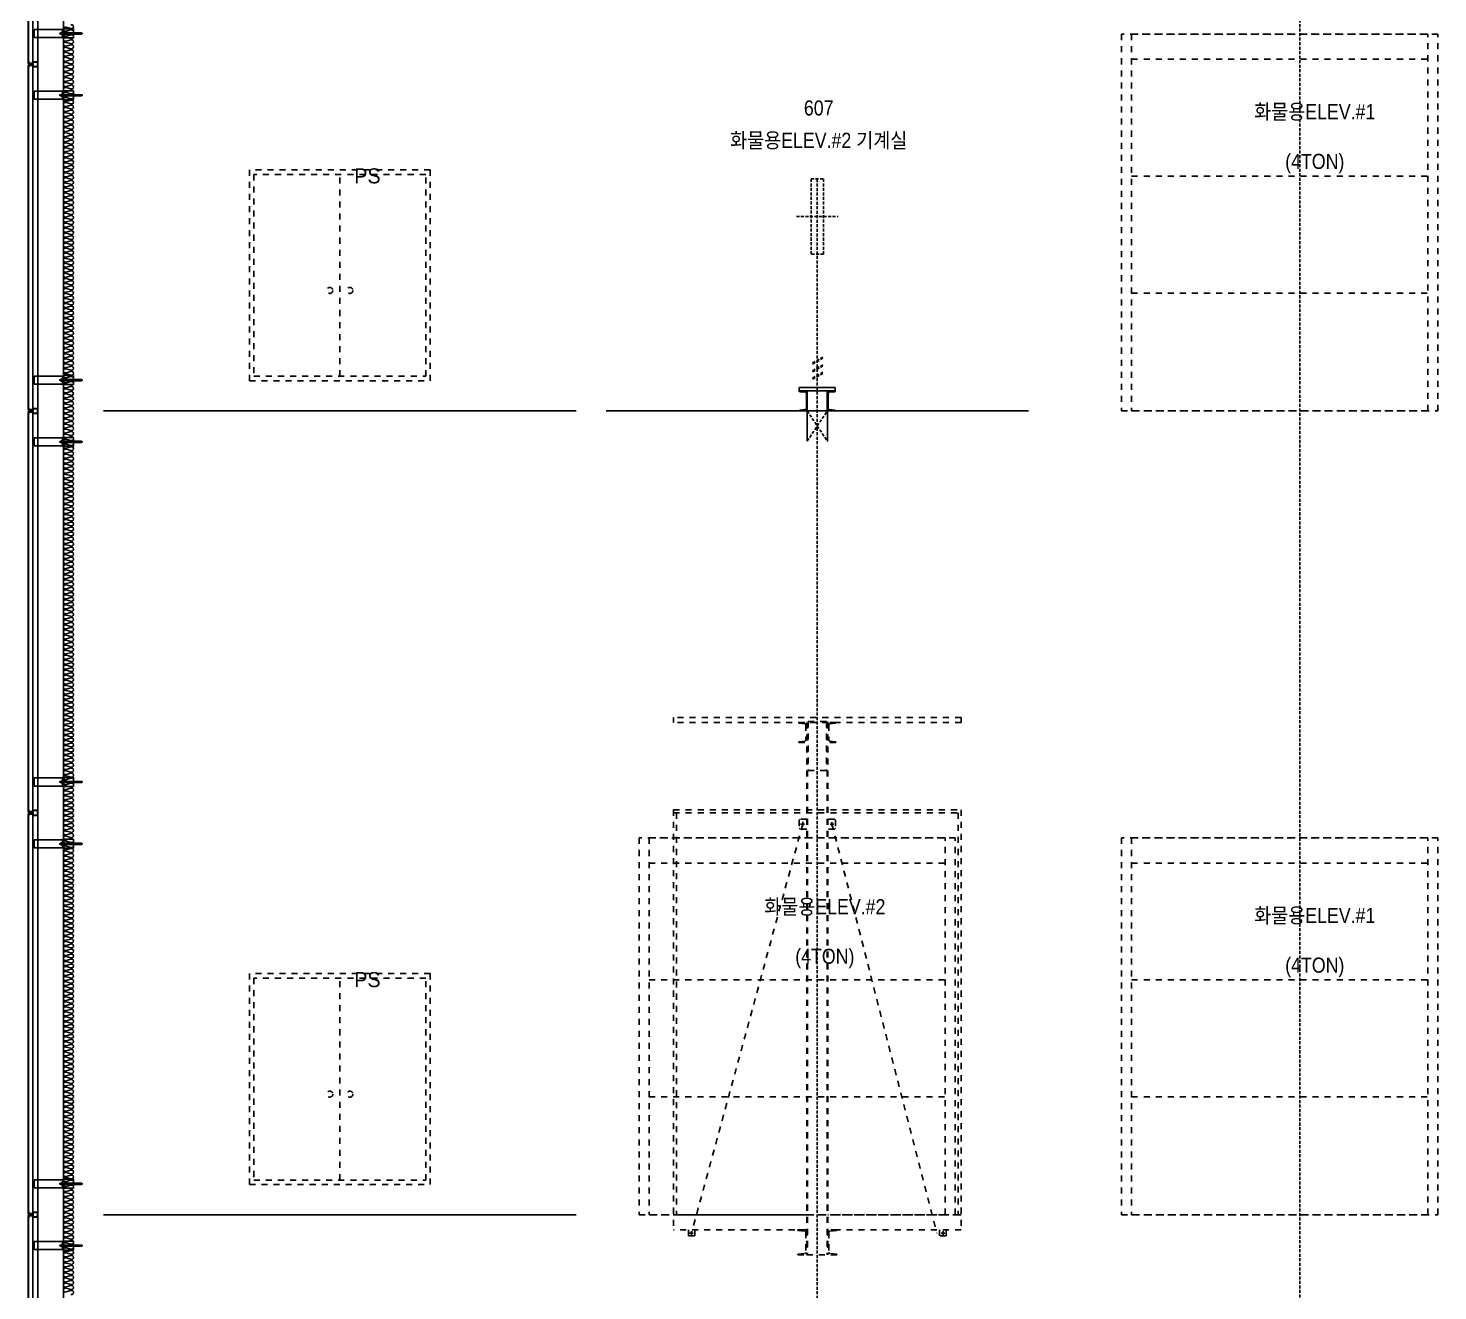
# Model space of a CAD drawing. Header units: millimetres. Extents: x -1320 to 172218, y -4077 to 50350.
# Drawn here: x 2950 to 16973, y 31492 to 44060 of the extents above; entities that cross this region are included whole.
import ezdxf
from ezdxf.enums import TextEntityAlignment as Align

# ---------------------------------------------------------------- set-up
doc = ezdxf.new("R2010")
doc.units = ezdxf.units.MM
doc.header["$LTSCALE"] = 60
doc.linetypes.add('HIDDEN', pattern=[2, 1, -1])
doc.linetypes.add('HIDDENX2', pattern=[0.75, 0.5, -0.25])
for name, color, linetype in [('8', 8, 'Continuous'), ('A-DOOR-ELE', 5, 'Continuous'), ('A-ETC-8', 8, 'Continuous'), ('A-FIN', 6, 'Continuous'), ('hidden', 9, 'HIDDENX2'), ('INSUL', 8, 'Continuous'), ('ISL', 251, 'Continuous')]:
    doc.layers.add(name, color=color, linetype=linetype)
doc.layers.add('NOPLOT-TEXT', color=11, linetype='Continuous', plot=False)
doc.styles.add('Gtx', font='')
doc.styles.get('Gtx').set_extended_font_data('Dotum')

# ---------------------------------------------------------------- blocks, each defined once
blk = doc.blocks.new('A$C632c858f')
at = {"layer": 'A-ETC-8'}
blk.add_arc((-3, 0), 24, 341.8248, 18.1752, dxfattribs=at)
blk.add_ellipse((34, 0), major_axis=(7.59, 0), ratio=0.987937, dxfattribs=at)
blk = doc.blocks.new('A$Cae507117')
at = {"layer": 'A-ETC-8'}
for points in [[(-50, 0), (-50, -50), (0, -50), (0, 0)], [(-46.8, -3.2), (-46.8, -46.8), (-3.2, -46.8), (-3.2, -3.2)]]:
    blk.add_lwpolyline(points, close=True, dxfattribs=at)
blk = doc.blocks.new('너트 M12')
for p, q in [((-9, 0), (9, 0)), ((-10, -9), (-10, -1)), ((9, -10), (-9, -10)), ((0, -8), (0, -1)), ((10, -1), (10, -9))]:
    blk.add_line(p, q)
for centre, start, end in [((-9, -1), 90, 180), ((-9, -9), 180, 270), ((9, -1), 0, 90), ((9, -9), 270, 0)]:
    blk.add_arc(centre, 0.5, start, end)
at = {"extrusion": (0, 0, -1)}
for centre, major_axis, ratio, start_param, end_param in [((-5, -1), (-4.75, 0.31), 0.185359, -0.024388, 3.141593), ((5, -1), (4.75, 0.31), 0.185108, 3.141593, 6.30754), ((-5, -9), (4.75, 0.31), 0.187111, 0, 3.166211), ((5, -9), (-4.75, 0.31), 0.185991, 3.117121, 6.283185)]:
    blk.add_ellipse(centre, major_axis=major_axis, ratio=ratio, start_param=start_param, end_param=end_param, dxfattribs=at)
blk = doc.blocks.new('A$C5ebcaad0')
at = {"layer": 'A-ETC-8'}
for p, q in [((-449, -225), (-214, -225)), ((-439, -220), (-439, -229)), ((-437, -219), (-437, -219)), ((-426, -220), (-437, -219)), ((-437, -231), (-426, -229)), ((-437, -231), (-437, -231)), ((-432, -220), (-432, -221)), ((-432, -229), (-432, -230)), ((-416, -219), (-431, -219)), ((-431, -222), (-429, -223)), ((-431, -228), (-429, -227)), ((-431, -231), (-416, -231)), ((-421, -224), (-428, -224)), ((-421, -226), (-428, -226)), ((-426, -220), (-412, -220)), ((-426, -229), (-412, -229)), ((-421, -223), (-421, -223)), ((-421, -227), (-421, -227)), ((-417, -227), (-417, -223)), ((-416, -219), (-413, -219)), ((-416, -231), (-413, -231)), ((-413, -219), (-413, -231)), ((-412, -231), (-412, -219)), ((-409, -219), (-412, -219)), ((-412, -231), (-409, -231)), ((-409, -231), (-409, -219)), ((-355, -219), (-409, -219)), ((-409, -231), (-355, -231)), ((-355, -219), (-246, -219)), ((-246, -231), (-355, -231)), ((-234, -219), (-226, -219)), ((-234, -220), (-224, -220)), ((-234, -229), (-224, -229)), ((-234, -231), (-226, -231)), ((-226, -231), (-226, -219)), ((-224, -220), (-226, -219)), ((-224, -229), (-226, -231)), ((-224, -229), (-224, -220))]:
    blk.add_line(p, q, dxfattribs=at)
for points in [[(-255, -180), (-255, -269), (-355, -269), (-355, -180)], [(34, -185), (-252, -185), (-252, -265), (34, -265)], [(-252, -265), (-246, -265), (-246, -185), (-252, -185)], [(-246, -210), (-246, -240), (-244, -240), (-244, -210)]]:
    blk.add_lwpolyline(points, close=True, dxfattribs=at)
blk.add_lwpolyline([(-252, -177), (-252, -272, -0.414214), (-253, -273), (-255, -273), (-255, -176), (-253, -176, -0.414214)], format="xyb", close=True, dxfattribs=at)
for centre, radius, start, end in [((-437, -220), 1.5, 90, 180), ((-437, -229), 1.5, 180, 270), ((-431, -220), 1, 90, 180), ((-431, -221), 1, 180, 236.3099), ((-431, -229), 1, 123.6901, 180), ((-431, -230), 1, 180, 270), ((-428, -221), 3, 236.3099, 270), ((-428, -229), 3, 90, 123.6901), ((-419, -223), 2, 90, 180), ((-421, -223), 0.5, 270, 0), ((-421, -227), 0.5, 0, 90), ((-419, -227), 2, 180, 270), ((-419, -223), 2, 0, 90), ((-419, -227), 2, 270, 0)]:
    blk.add_arc(centre, radius, start, end, dxfattribs=at)
at = {"layer": 'A-ETC-8', "xscale": -1, "rotation": 90}
blk.add_blockref('너트 M12', (-244, -225), dxfattribs=at)
blk = doc.blocks.new('A$C7fb89312')
at = {"layer": 'A-DOOR-ELE', "linetype": 'HIDDEN'}
for p, q in [((100, 3500), (3046, 3500)), ((100, 2338), (3046, 2338)), ((100, 1172), (3046, 1172))]:
    blk.add_line(p, q, dxfattribs=at)
at = {"layer": 'A-DOOR-ELE', "linetype": 'HIDDEN', "elevation": 0}
for points in [[(0, 0), (3146, 0), (3146, 3750), (0, 3750)], [(100, 0), (3046, 0), (3046, 3750), (100, 3750)]]:
    blk.add_lwpolyline(points, close=True, dxfattribs=at)

msp = doc.modelspace()

# ---------------------------------------------------------------- linework, layer by layer
at = {"layer": '8'}
for p, q in [((10619, 40485), (10979, 40485)), ((10619, 40450), (10619, 40485)), ((10619, 40450), (10699, 40450)), ((10619, 40450), (10619, 40448)), ((10625, 40442), (10681, 40437)), ((10692, 40425), (10692, 40275)), ((10699, 40450), (10699, 40250)), ((10899, 40450), (10699, 40450)), ((10899, 40450), (10899, 40250)), ((10979, 40450), (10899, 40450)), ((10907, 40425), (10907, 40275)), ((10974, 40442), (10918, 40437)), ((10979, 40450), (10979, 40485)), ((10979, 40450), (10979, 40448)), ((10619, 40252), (10619, 40250)), ((10619, 40250), (10699, 40250)), ((10625, 40258), (10681, 40263)), ((10700, 39950, 0), (10700, 40250)), ((10979, 40250), (10899, 40250)), ((10900, 39950, 0), (10900, 40250)), ((10974, 40258), (10918, 40263)), ((10979, 40252), (10979, 40250))]:
    msp.add_line(p, q, dxfattribs=at)
at = {"layer": '8', "linetype": 'HIDDEN'}
for p, q in [((12230, 37200), (9370, 37200)), ((9370, 37200), (9370, 37150)), ((12230, 37200), (12230, 37150)), ((12230, 37150), (9370, 37150)), ((10615, 37150), (10615, 37148)), ((10615, 37150), (10695, 37150)), ((10620, 37142), (10675, 37137)), ((10686, 37125), (10686, 36975)), ((10695, 37150), (10695, 31850)), ((10695, 37150), (10695, 36950)), ((10701, 37150), (10701, 31850)), ((10710, 37160), (10710, 36670)), ((10710, 37160), (10890, 37160)), ((10890, 37160), (10890, 36670)), ((10899, 37150), (10899, 31850)), ((10905, 37150), (10905, 31850)), ((10985, 37150), (10905, 37150)), ((10905, 37150), (10905, 36950)), ((10915, 37125), (10915, 36975)), ((10980, 37142), (10925, 37137)), ((10985, 37150), (10985, 37148)), ((10615, 36952), (10615, 36950)), ((10615, 36950), (10695, 36950)), ((10620, 36958), (10675, 36963)), ((10985, 36950), (10905, 36950)), ((10980, 36958), (10925, 36963)), ((10985, 36952), (10985, 36950)), ((10710, 36670), (10890, 36670)), ((9370, 36280), (9370, 32100)), ((9370, 36280), (12230, 36280)), ((9370, 36250), (12230, 36250)), ((9400, 36250), (9400, 32250)), ((10630, 36188), (10620, 36178)), ((10695, 36188), (10630, 36188)), ((10970, 36188), (10905, 36188)), ((10970, 36188), (10980, 36178)), ((12200, 36250), (12200, 32250)), ((12230, 36280), (12230, 32100)), ((10655, 36138), (9548, 32065)), ((10620, 36178), (10620, 36098)), ((10620, 36098), (10630, 36088)), ((10695, 36088), (10630, 36088)), ((10673, 36138), (10633, 36138)), ((10655, 36159), (10655, 36117)), ((10970, 36088), (10905, 36088)), ((10963, 36138), (10927, 36138)), ((10945, 36157), (10945, 36117)), ((10945, 36138), (11990, 32065)), ((10980, 36098), (10970, 36088)), ((10980, 36178), (10980, 36098)), ((10695, 32250), (9370, 32250)), ((12230, 32250), (10905, 32250)), ((10695, 32100), (9370, 32100)), ((9519, 32100), (9519, 32040)), ((9519, 32040), (9583, 32040)), ((9530, 32065), (9566, 32065)), ((9549, 32086), (9549, 32050)), ((9583, 32100), (9583, 32040)), ((10605, 32100), (10695, 32100)), ((10605, 32100), (10605, 32098)), ((10610, 32092), (10675, 32087)), ((10686, 32075), (10686, 31875)), ((10695, 32100), (10695, 31850)), ((10905, 32100), (10905, 31850)), ((12230, 32100), (10905, 32100)), ((10995, 32100), (10905, 32100)), ((10915, 32075), (10915, 31875)), ((10990, 32092), (10925, 32087)), ((10995, 32100), (10995, 32098)), ((12017, 32100), (12017, 32040)), ((12081, 32040), (12017, 32040)), ((12070, 32065), (12034, 32065)), ((12051, 32086), (12051, 32050)), ((12081, 32100), (12081, 32040)), ((10605, 31852), (10605, 31850)), ((10605, 31850), (10695, 31850)), ((10610, 31858), (10675, 31863)), ((10695, 31850), (10905, 31850)), ((10995, 31850), (10905, 31850)), ((10990, 31858), (10925, 31863)), ((10995, 31852), (10995, 31850))]:
    msp.add_line(p, q, dxfattribs=at)
at = {"layer": '8'}
for centre, radius, start, end in [((10625, 40448), 6, 180, 265), ((10680, 40425), 12, 0, 85), ((10919, 40425), 12, 95, 180), ((10973, 40448), 6, 275, 0), ((10625, 40252), 6, 95, 180), ((10680, 40275), 12, 275, 0), ((10919, 40275), 12, 180, 265), ((10973, 40252), 6, 0, 85)]:
    msp.add_arc(centre, radius, start, end, dxfattribs=at)
at = {"layer": '8', "linetype": 'HIDDEN'}
for centre, radius, start, end in [((10621, 37148), 6, 180, 265), ((10674, 37125), 12, 0, 85), ((10927, 37125), 12, 95, 180), ((10979, 37148), 6, 275, 0), ((10621, 36952), 6, 95, 180), ((10674, 36975), 12, 275, 0), ((10927, 36975), 12, 180, 265), ((10979, 36952), 6, 0, 85), ((10611, 32098), 6, 180, 265), ((10674, 32075), 12, 0, 85), ((10927, 32075), 12, 95, 180), ((10989, 32098), 6, 275, 0), ((10611, 31852), 6, 95, 180), ((10674, 31875), 12, 275, 0), ((10927, 31875), 12, 180, 265), ((10989, 31852), 6, 0, 85)]:
    msp.add_arc(centre, radius, start, end, dxfattribs=at)
at = {"layer": 'A-DOOR-ELE', "linetype": 'HIDDEN'}
for p, q in [((6050, 40595), (6050, 42605)), ((6050, 32595), (6050, 34605))]:
    msp.add_line(p, q, dxfattribs=at)
for points in [[(6950, 42650), (5150, 42650), (5150, 40550), (6950, 40550)], [(6905, 42605), (5195, 42605), (5195, 40595), (6905, 40595)], [(6950, 34650), (5150, 34650), (5150, 32550), (6950, 32550)], [(6905, 34605), (5195, 34605), (5195, 32595), (6905, 32595)]]:
    msp.add_lwpolyline(points, close=True, dxfattribs=at)
for centre in [(5950, 41450), (6150, 41450), (5950, 33450), (6150, 33450)]:
    msp.add_circle(centre, 30, dxfattribs=at)
at = {"layer": 'A-ETC-8'}
for p, q in [((2995, 8850), (2995, 47018)), ((3045, 47018), (3045, 8850))]:
    msp.add_line(p, q, dxfattribs=at)
at = {"layer": 'A-ETC-8', "elevation": 0}
for points in [[(2958, 43711), (2993, 43711), (2993, 43701), (2995, 43701), (2995, 43713), (2960, 43713, 0.226541), (2956, 43717), (2956, 43732), (2954, 43732), (2954, 43715, -0.414214)], [(2958, 43689), (2993, 43689), (2993, 43700), (2995, 43700), (2995, 43687), (2960, 43687, -0.226541), (2956, 43683), (2956, 43668), (2954, 43668), (2954, 43685, 0.414214)]]:
    msp.add_lwpolyline(points, format="xyb", close=True, dxfattribs=at)
at = {"layer": 'A-ETC-8'}
for points in [[(2958, 40261), (2993, 40261), (2993, 40251), (2995, 40251), (2995, 40263), (2960, 40263, 0.226541), (2956, 40267), (2956, 40282), (2954, 40282), (2954, 40265, -0.414214)], [(2958, 40239), (2993, 40239), (2993, 40250), (2995, 40250), (2995, 40237), (2960, 40237, -0.226541), (2956, 40233), (2956, 40218), (2954, 40218), (2954, 40235, 0.414214)], [(2958, 36261), (2993, 36261), (2993, 36251), (2995, 36251), (2995, 36263), (2960, 36263, 0.226541), (2956, 36267), (2956, 36282), (2954, 36282), (2954, 36265, -0.414214)], [(2958, 36239), (2993, 36239), (2993, 36250), (2995, 36250), (2995, 36237), (2960, 36237, -0.226541), (2956, 36233), (2956, 36218), (2954, 36218), (2954, 36235, 0.414214)], [(2958, 32261), (2993, 32261), (2993, 32251), (2995, 32251), (2995, 32263), (2960, 32263, 0.226541), (2956, 32267), (2956, 32282), (2954, 32282), (2954, 32265, -0.414214)], [(2958, 32239), (2993, 32239), (2993, 32250), (2995, 32250), (2995, 32237), (2960, 32237, -0.226541), (2956, 32233), (2956, 32218), (2954, 32218), (2954, 32235, 0.414214)]]:
    msp.add_lwpolyline(points, format="xyb", close=True, dxfattribs=at)
at = {"layer": 'A-FIN'}
for p, q in [((3700, 40250), (8400, 40250)), ((8700, 40250), (12900, 40250)), ((3700, 32250), (8400, 32250))]:
    msp.add_line(p, q, dxfattribs=at)
for points in [[(2991, 47031), (2991, 47035), (2950, 47035), (2950, 43707), (2991, 43707), (2991, 43711), (2954, 43711), (2954, 47031), (2991, 47031)], [(2991, 40261), (2991, 40258), (2950, 40258), (2950, 43693), (2991, 43693), (2991, 43689), (2954, 43689), (2954, 40261), (2991, 40261)], [(2991, 40239), (2991, 40243), (2950, 40243), (2950, 36257), (2991, 36257), (2991, 36261), (2954, 36261), (2954, 40239), (2991, 40239)], [(2991, 32261), (2991, 32258), (2950, 32258), (2950, 36243), (2991, 36243), (2991, 36239), (2954, 36239), (2954, 32261), (2991, 32261)], [(2991, 32239), (2991, 32243), (2950, 32243), (2950, 28757), (2991, 28757), (2991, 28761), (2954, 28761), (2954, 32239), (2991, 32239)]]:
    msp.add_lwpolyline(points, close=True, dxfattribs=at)
at = {"layer": 'hidden'}
for p, q in [((15600, 13426), (15600, 48810)), ((10800, 4008), (10800, 42560)), ((10592, 42185), (11008, 42185)), ((10754, 40728), (10856, 40786)), ((10754, 40716), (10856, 40775)), ((10754, 40650), (10856, 40709)), ((10754, 40639), (10856, 40698)), ((10754, 40577), (10856, 40636)), ((10754, 40565), (10856, 40624)), ((10700, 39950, 0), (10900, 40250)), ((10700, 40250), (10900, 39950, 0))]:
    msp.add_line(p, q, dxfattribs=at)
at = {"layer": 'hidden', "elevation": 0}
msp.add_lwpolyline([(10863, 42560), (10863, 41810), (10738, 41810), (10738, 42560)], close=True, dxfattribs=at)
at = {"layer": 'INSUL'}
msp.add_line((3300, 7300), (3300, 47000), dxfattribs=at)
at = {"layer": 'ISL', "elevation": 0}
msp.add_lwpolyline([(3373, 31456, 1.449198), (3373, 31494), (3327, 31481, -0.524856), (3300, 31500, -0.524856), (3327, 31519), (3373, 31506, 1.449198), (3373, 31544), (3327, 31531, -0.524856), (3300, 31550, -0.524856), (3327, 31569), (3373, 31556, 1.449198), (3373, 31594), (3327, 31581, -0.524856), (3300, 31600, -0.524856), (3327, 31619), (3373, 31606, 1.449198), (3373, 31644), (3327, 31631, -0.524856), (3300, 31650, -0.524856), (3327, 31669), (3373, 31656, 1.449198), (3373, 31694), (3327, 31681, -0.524856), (3300, 31700, -0.524856), (3327, 31719), (3373, 31706, 1.449198), (3373, 31744), (3327, 31731, -0.524856), (3300, 31750, -0.524856), (3327, 31769), (3373, 31756, 1.449198), (3373, 31794), (3327, 31781, -0.524856), (3300, 31800, -0.524856), (3327, 31819), (3373, 31806, 1.449198), (3373, 31844), (3327, 31831, -0.524856), (3300, 31850, -0.524856), (3327, 31869), (3373, 31856, 1.449198), (3373, 31894), (3327, 31881, -0.524856), (3300, 31900, -0.524856), (3327, 31919), (3373, 31906, 1.449198), (3373, 31944), (3327, 31931, -0.524856), (3300, 31950, -0.524856), (3327, 31969), (3373, 31956, 1.449198), (3373, 31994), (3327, 31981, -0.524856), (3300, 32000, -0.524856), (3327, 32019), (3373, 32006, 1.449198), (3373, 32044), (3327, 32031, -0.524856), (3300, 32050, -0.524856), (3327, 32069), (3373, 32056, 1.449198), (3373, 32094), (3327, 32081, -0.524856), (3300, 32100, -0.524856), (3327, 32119), (3373, 32106, 1.449198), (3373, 32144), (3327, 32131, -0.524856), (3300, 32150, -0.524856), (3327, 32169), (3373, 32156, 1.449198), (3373, 32194), (3327, 32181, -0.524856), (3300, 32200, -0.524856), (3327, 32219), (3373, 32206, 1.449198), (3373, 32244), (3327, 32231, -0.524856), (3300, 32250, -0.524856), (3327, 32269), (3373, 32256, 1.449198), (3373, 32294), (3327, 32281, -0.524856), (3300, 32300, -0.524856), (3327, 32319), (3373, 32306, 1.449198), (3373, 32344), (3327, 32331, -0.524856), (3300, 32350, -0.524856), (3327, 32369), (3373, 32356, 1.449198), (3373, 32394), (3327, 32381, -0.524856), (3300, 32400, -0.524856), (3327, 32419), (3373, 32406, 1.449198), (3373, 32444), (3327, 32431, -0.524856), (3300, 32450, -0.524856), (3327, 32469), (3373, 32456, 1.449198), (3373, 32494), (3327, 32481, -0.524856), (3300, 32500, -0.524856), (3327, 32519), (3373, 32506, 1.449198), (3373, 32544), (3327, 32531, -0.524856), (3300, 32550, -0.524856), (3327, 32569), (3373, 32556, 1.449198), (3373, 32594), (3327, 32581, -0.524856), (3300, 32600, -0.524856), (3327, 32619), (3373, 32606, 1.449198), (3373, 32644), (3327, 32631, -0.524856), (3300, 32650, -0.524856), (3327, 32669), (3373, 32656, 1.449198), (3373, 32694), (3327, 32681, -0.524856), (3300, 32700, -0.524856), (3327, 32719), (3373, 32706, 1.449198), (3373, 32744), (3327, 32731, -0.524856), (3300, 32750, -0.524856), (3327, 32769), (3373, 32756, 1.449198), (3373, 32794), (3327, 32781, -0.524856), (3300, 32800, -0.524856), (3327, 32819), (3373, 32806, 1.449198), (3373, 32844), (3327, 32831, -0.524856), (3300, 32850, -0.524856), (3327, 32869), (3373, 32856, 1.449198), (3373, 32894), (3327, 32881, -0.524856), (3300, 32900, -0.524856), (3327, 32919), (3373, 32906, 1.449198), (3373, 32944), (3327, 32931, -0.524856), (3300, 32950, -0.524856), (3327, 32969), (3373, 32956, 1.449198), (3373, 32994), (3327, 32981, -0.524856), (3300, 33000, -0.524856), (3327, 33019), (3373, 33006, 1.449198), (3373, 33044), (3327, 33031, -0.524856), (3300, 33050, -0.524856), (3327, 33069), (3373, 33056, 1.449198), (3373, 33094), (3327, 33081, -0.524856), (3300, 33100, -0.524856), (3327, 33119), (3373, 33106, 1.449198), (3373, 33144), (3327, 33131, -0.524856), (3300, 33150, -0.524856), (3327, 33169), (3373, 33156, 1.449198), (3373, 33194), (3327, 33181, -0.524856), (3300, 33200, -0.524856), (3327, 33219), (3373, 33206, 1.449198), (3373, 33244), (3327, 33231, -0.524856), (3300, 33250, -0.524856), (3327, 33269), (3373, 33256, 1.449198), (3373, 33294), (3327, 33281, -0.524856), (3300, 33300, -0.524856), (3327, 33319), (3373, 33306, 1.449198), (3373, 33344), (3327, 33331, -0.524856), (3300, 33350, -0.524856), (3327, 33369), (3373, 33356, 1.449198), (3373, 33394), (3327, 33381, -0.524856), (3300, 33400, -0.524856), (3327, 33419), (3373, 33406, 1.449198), (3373, 33444), (3327, 33431, -0.524856), (3300, 33450, -0.524856), (3327, 33469), (3373, 33456, 1.449198), (3373, 33494), (3327, 33481, -0.524856), (3300, 33500, -0.524856), (3327, 33519), (3373, 33506, 1.449198), (3373, 33544), (3327, 33531, -0.524856), (3300, 33550, -0.524856), (3327, 33569), (3373, 33556, 1.449198), (3373, 33594), (3327, 33581, -0.524856), (3300, 33600, -0.524856), (3327, 33619), (3373, 33606, 1.449198), (3373, 33644), (3327, 33631, -0.524856), (3300, 33650, -0.524856), (3327, 33669), (3373, 33656, 1.449198), (3373, 33694), (3327, 33681, -0.524856), (3300, 33700, -0.524856), (3327, 33719), (3373, 33706, 1.449198), (3373, 33744), (3327, 33731, -0.524856), (3300, 33750, -0.524856), (3327, 33769), (3373, 33756, 1.449198), (3373, 33794), (3327, 33781, -0.524856), (3300, 33800, -0.524856), (3327, 33819), (3373, 33806, 1.449198), (3373, 33844), (3327, 33831, -0.524856), (3300, 33850, -0.524856), (3327, 33869), (3373, 33856, 1.449198), (3373, 33894), (3327, 33881, -0.524856), (3300, 33900, -0.524856), (3327, 33919), (3373, 33906, 1.449198), (3373, 33944), (3327, 33931, -0.524856), (3300, 33950, -0.524856), (3327, 33969), (3373, 33956, 1.449198), (3373, 33994), (3327, 33981, -0.524856), (3300, 34000, -0.524856), (3327, 34019), (3373, 34006, 1.449198), (3373, 34044), (3327, 34031, -0.524856), (3300, 34050, -0.524856), (3327, 34069), (3373, 34056, 1.449198), (3373, 34094), (3327, 34081, -0.524856), (3300, 34100, -0.524856), (3327, 34119), (3373, 34106, 1.449198), (3373, 34144), (3327, 34131, -0.524856), (3300, 34150, -0.524856), (3327, 34169), (3373, 34156, 1.449198), (3373, 34194), (3327, 34181, -0.524856), (3300, 34200, -0.524856), (3327, 34219), (3373, 34206, 1.449198), (3373, 34244), (3327, 34231, -0.524856), (3300, 34250, -0.524856), (3327, 34269), (3373, 34256, 1.449198), (3373, 34294), (3327, 34281, -0.524856), (3300, 34300, -0.524856), (3327, 34319), (3373, 34306, 1.449198), (3373, 34344), (3327, 34331, -0.524856), (3300, 34350, -0.524856), (3327, 34369), (3373, 34356, 1.449198), (3373, 34394), (3327, 34381, -0.524856), (3300, 34400, -0.524856), (3327, 34419), (3373, 34406, 1.449198), (3373, 34444), (3327, 34431, -0.524856), (3300, 34450, -0.524856), (3327, 34469), (3373, 34456, 1.449198), (3373, 34494), (3327, 34481, -0.524856), (3300, 34500, -0.524856), (3327, 34519), (3373, 34506, 1.449198), (3373, 34544), (3327, 34531, -0.524856), (3300, 34550, -0.524856), (3327, 34569), (3373, 34556, 1.449198), (3373, 34594), (3327, 34581, -0.524856), (3300, 34600, -0.524856), (3327, 34619), (3373, 34606, 1.449198), (3373, 34644), (3327, 34631, -0.524856), (3300, 34650, -0.524856), (3327, 34669), (3373, 34656, 1.449198), (3373, 34694), (3327, 34681, -0.524856), (3300, 34700, -0.524856), (3327, 34719), (3373, 34706, 1.449198), (3373, 34744), (3327, 34731, -0.524856), (3300, 34750, -0.524856), (3327, 34769), (3373, 34756, 1.449198), (3373, 34794), (3327, 34781, -0.524856), (3300, 34800, -0.524856), (3327, 34819), (3373, 34806, 1.449198), (3373, 34844), (3327, 34831, -0.524856), (3300, 34850, -0.524856), (3327, 34869), (3373, 34856, 1.449198), (3373, 34894), (3327, 34881, -0.524856), (3300, 34900, -0.524856), (3327, 34919), (3373, 34906, 1.449198), (3373, 34944), (3327, 34931, -0.524856), (3300, 34950, -0.524856), (3327, 34969), (3373, 34956, 1.449198), (3373, 34994), (3327, 34981, -0.524856), (3300, 35000, -0.524856), (3327, 35019), (3373, 35006, 1.449198), (3373, 35044), (3327, 35031, -0.524856), (3300, 35050, -0.524856), (3327, 35069), (3373, 35056, 1.449198), (3373, 35094), (3327, 35081, -0.524856), (3300, 35100, -0.524856), (3327, 35119), (3373, 35106, 1.449198), (3373, 35144), (3327, 35131, -0.524856), (3300, 35150, -0.524856), (3327, 35169), (3373, 35156, 1.449198), (3373, 35194), (3327, 35181, -0.524856), (3300, 35200, -0.524856), (3327, 35219), (3373, 35206, 1.449198), (3373, 35244), (3327, 35231, -0.524856), (3300, 35250, -0.524856), (3327, 35269), (3373, 35256, 1.449198), (3373, 35294), (3327, 35281, -0.524856), (3300, 35300, -0.524856), (3327, 35319), (3373, 35306, 1.449198), (3373, 35344), (3327, 35331, -0.524856), (3300, 35350, -0.524856), (3327, 35369), (3373, 35356, 1.449198), (3373, 35394), (3327, 35381, -0.524856), (3300, 35400, -0.524856), (3327, 35419), (3373, 35406, 1.449198), (3373, 35444), (3327, 35431, -0.524856), (3300, 35450, -0.524856), (3327, 35469), (3373, 35456, 1.449198), (3373, 35494), (3327, 35481, -0.524856), (3300, 35500, -0.524856), (3327, 35519), (3373, 35506, 1.449198), (3373, 35544), (3327, 35531, -0.524856), (3300, 35550, -0.524856), (3327, 35569), (3373, 35556, 1.449198), (3373, 35594), (3327, 35581, -0.524856), (3300, 35600, -0.524856), (3327, 35619), (3373, 35606, 1.449198), (3373, 35644), (3327, 35631, -0.524856), (3300, 35650, -0.524856), (3327, 35669), (3373, 35656, 1.449198), (3373, 35694), (3327, 35681, -0.524856), (3300, 35700, -0.524856), (3327, 35719), (3373, 35706, 1.449198), (3373, 35744), (3327, 35731, -0.524856), (3300, 35750, -0.524856), (3327, 35769), (3373, 35756, 1.449198), (3373, 35794), (3327, 35781, -0.524856), (3300, 35800, -0.524856), (3327, 35819), (3373, 35806, 1.449198), (3373, 35844), (3327, 35831, -0.524856), (3300, 35850, -0.524856), (3327, 35869), (3373, 35856, 1.449198), (3373, 35894), (3327, 35881, -0.524856), (3300, 35900, -0.524856), (3327, 35919), (3373, 35906, 1.449198), (3373, 35944), (3327, 35931, -0.524856), (3300, 35950, -0.524856), (3327, 35969), (3373, 35956, 1.449198), (3373, 35994), (3327, 35981, -0.524856), (3300, 36000, -0.524856), (3327, 36019), (3373, 36006, 1.449198), (3373, 36044), (3327, 36031, -0.524856), (3300, 36050, -0.524856), (3327, 36069), (3373, 36056, 1.449198), (3373, 36094), (3327, 36081, -0.524856), (3300, 36100, -0.524856), (3327, 36119), (3373, 36106, 1.449198), (3373, 36144), (3327, 36131, -0.524856), (3300, 36150, -0.524856), (3327, 36169), (3373, 36156, 1.449198), (3373, 36194), (3327, 36181, -0.524856), (3300, 36200, -0.524856), (3327, 36219), (3373, 36206, 1.449198), (3373, 36244), (3327, 36231, -0.524856), (3300, 36250, -0.524856), (3327, 36269), (3373, 36256, 1.449198), (3373, 36294), (3327, 36281, -0.524856), (3300, 36300, -0.524856), (3327, 36319), (3373, 36306, 1.449198), (3373, 36344), (3327, 36331, -0.524856), (3300, 36350, -0.524856), (3327, 36369), (3373, 36356, 1.449198), (3373, 36394), (3327, 36381, -0.524856), (3300, 36400, -0.524856), (3327, 36419), (3373, 36406, 1.449198), (3373, 36444), (3327, 36431, -0.524856), (3300, 36450, -0.524856), (3327, 36469), (3373, 36456, 1.449198), (3373, 36494), (3327, 36481, -0.524856), (3300, 36500, -0.524856), (3327, 36519), (3373, 36506, 1.449198), (3373, 36544), (3327, 36531, -0.524856), (3300, 36550, -0.524856), (3327, 36569), (3373, 36556, 1.449198), (3373, 36594), (3327, 36581, -0.524856), (3300, 36600, -0.524856), (3327, 36619), (3373, 36606, 1.449198), (3373, 36644), (3327, 36631, -0.524856), (3300, 36650, -0.524856), (3327, 36669), (3373, 36656, 1.449198), (3373, 36694), (3327, 36681, -0.524856), (3300, 36700, -0.524856), (3327, 36719), (3373, 36706, 1.449198), (3373, 36744), (3327, 36731, -0.524856), (3300, 36750, -0.524856), (3327, 36769), (3373, 36756, 1.449198), (3373, 36794), (3327, 36781, -0.524856), (3300, 36800, -0.524856), (3327, 36819), (3373, 36806, 1.449198), (3373, 36844), (3327, 36831, -0.524856), (3300, 36850, -0.524856), (3327, 36869), (3373, 36856, 1.449198), (3373, 36894), (3327, 36881, -0.524856), (3300, 36900, -0.524856), (3327, 36919), (3373, 36906, 1.449198), (3373, 36944), (3327, 36931, -0.524856), (3300, 36950, -0.524856), (3327, 36969), (3373, 36956, 1.449198), (3373, 36994), (3327, 36981, -0.524856), (3300, 37000, -0.524856), (3327, 37019), (3373, 37006, 1.449198), (3373, 37044), (3327, 37031, -0.524856), (3300, 37050, -0.524856), (3327, 37069), (3373, 37056, 1.449198), (3373, 37094), (3327, 37081, -0.524856), (3300, 37100, -0.524856), (3327, 37119), (3373, 37106, 1.449198), (3373, 37144), (3327, 37131, -0.524856), (3300, 37150, -0.524856), (3327, 37169), (3373, 37156, 1.449198), (3373, 37194), (3327, 37181, -0.524856), (3300, 37200, -0.524856), (3327, 37219), (3373, 37206, 1.449198), (3373, 37244), (3327, 37231, -0.524856), (3300, 37250, -0.524856), (3327, 37269), (3373, 37256, 1.449198), (3373, 37294), (3327, 37281, -0.524856), (3300, 37300, -0.524856), (3327, 37319), (3373, 37306, 1.449198), (3373, 37344), (3327, 37331, -0.524856), (3300, 37350, -0.524856), (3327, 37369), (3373, 37356, 1.449198), (3373, 37394), (3327, 37381, -0.524856), (3300, 37400, -0.524856), (3327, 37419), (3373, 37406, 1.449198), (3373, 37444), (3327, 37431, -0.524856), (3300, 37450, -0.524856), (3327, 37469), (3373, 37456, 1.449198), (3373, 37494), (3327, 37481, -0.524856), (3300, 37500, -0.524856), (3327, 37519), (3373, 37506, 1.449198), (3373, 37544), (3327, 37531, -0.524856), (3300, 37550, -0.524856), (3327, 37569), (3373, 37556, 1.449198), (3373, 37594), (3327, 37581, -0.524856), (3300, 37600, -0.524856), (3327, 37619), (3373, 37606, 1.449198), (3373, 37644), (3327, 37631, -0.524856), (3300, 37650, -0.524856), (3327, 37669), (3373, 37656, 1.449198), (3373, 37694), (3327, 37681, -0.524856), (3300, 37700, -0.524856), (3327, 37719), (3373, 37706, 1.449198), (3373, 37744), (3327, 37731, -0.524856), (3300, 37750, -0.524856), (3327, 37769), (3373, 37756, 1.449198), (3373, 37794), (3327, 37781, -0.524856), (3300, 37800, -0.524856), (3327, 37819), (3373, 37806, 1.449198), (3373, 37844), (3327, 37831, -0.524856), (3300, 37850, -0.524856), (3327, 37869), (3373, 37856, 1.449198), (3373, 37894), (3327, 37881, -0.524856), (3300, 37900, -0.524856), (3327, 37919), (3373, 37906, 1.449198), (3373, 37944), (3327, 37931, -0.524856), (3300, 37950, -0.524856), (3327, 37969), (3373, 37956, 1.449198), (3373, 37994), (3327, 37981, -0.524856), (3300, 38000, -0.524856), (3327, 38019), (3373, 38006, 1.449198), (3373, 38044), (3327, 38031, -0.524856), (3300, 38050, -0.524856), (3327, 38069), (3373, 38056, 1.449198), (3373, 38094), (3327, 38081, -0.524856), (3300, 38100, -0.524856), (3327, 38119), (3373, 38106, 1.449198), (3373, 38144), (3327, 38131, -0.524856), (3300, 38150, -0.524856), (3327, 38169), (3373, 38156, 1.449198), (3373, 38194), (3327, 38181, -0.524856), (3300, 38200, -0.524856), (3327, 38219), (3373, 38206, 1.449198), (3373, 38244), (3327, 38231, -0.524856), (3300, 38250, -0.524856), (3327, 38269), (3373, 38256, 1.449198), (3373, 38294), (3327, 38281, -0.524856), (3300, 38300, -0.524856), (3327, 38319), (3373, 38306, 1.449198), (3373, 38344), (3327, 38331, -0.524856), (3300, 38350, -0.524856), (3327, 38369), (3373, 38356, 1.449198), (3373, 38394), (3327, 38381, -0.524856), (3300, 38400, -0.524856), (3327, 38419), (3373, 38406, 1.449198), (3373, 38444), (3327, 38431, -0.524856), (3300, 38450, -0.524856), (3327, 38469), (3373, 38456, 1.449198), (3373, 38494), (3327, 38481, -0.524856), (3300, 38500, -0.524856), (3327, 38519), (3373, 38506, 1.449198), (3373, 38544), (3327, 38531, -0.524856), (3300, 38550, -0.524856), (3327, 38569), (3373, 38556, 1.449198), (3373, 38594), (3327, 38581, -0.524856), (3300, 38600, -0.524856), (3327, 38619), (3373, 38606, 1.449198), (3373, 38644), (3327, 38631, -0.524856), (3300, 38650, -0.524856), (3327, 38669), (3373, 38656, 1.449198), (3373, 38694), (3327, 38681, -0.524856), (3300, 38700, -0.524856), (3327, 38719), (3373, 38706, 1.449198), (3373, 38744), (3327, 38731, -0.524856), (3300, 38750, -0.524856), (3327, 38769), (3373, 38756, 1.449198), (3373, 38794), (3327, 38781, -0.524856), (3300, 38800, -0.524856), (3327, 38819), (3373, 38806, 1.449198), (3373, 38844), (3327, 38831, -0.524856), (3300, 38850, -0.524856), (3327, 38869), (3373, 38856, 1.449198), (3373, 38894), (3327, 38881, -0.524856), (3300, 38900, -0.524856), (3327, 38919), (3373, 38906, 1.449198), (3373, 38944), (3327, 38931, -0.524856), (3300, 38950, -0.524856), (3327, 38969), (3373, 38956, 1.449198), (3373, 38994), (3327, 38981, -0.524856), (3300, 39000, -0.524856), (3327, 39019), (3373, 39006, 1.449198), (3373, 39044), (3327, 39031, -0.524856), (3300, 39050, -0.524856), (3327, 39069), (3373, 39056, 1.449198), (3373, 39094), (3327, 39081, -0.524856), (3300, 39100, -0.524856), (3327, 39119), (3373, 39106, 1.449198), (3373, 39144), (3327, 39131, -0.524856), (3300, 39150, -0.524856), (3327, 39169), (3373, 39156, 1.449198), (3373, 39194), (3327, 39181, -0.524856), (3300, 39200, -0.524856), (3327, 39219), (3373, 39206, 1.449198), (3373, 39244), (3327, 39231, -0.524856), (3300, 39250, -0.524856), (3327, 39269), (3373, 39256, 1.449198), (3373, 39294), (3327, 39281, -0.524856), (3300, 39300, -0.524856), (3327, 39319), (3373, 39306, 1.449198), (3373, 39344), (3327, 39331, -0.524856), (3300, 39350, -0.524856), (3327, 39369), (3373, 39356, 1.449198), (3373, 39394), (3327, 39381, -0.524856), (3300, 39400, -0.524856), (3327, 39419), (3373, 39406, 1.449198), (3373, 39444), (3327, 39431, -0.524856), (3300, 39450, -0.524856), (3327, 39469), (3373, 39456, 1.449198), (3373, 39494), (3327, 39481, -0.524856), (3300, 39500, -0.524856), (3327, 39519), (3373, 39506, 1.449198), (3373, 39544), (3327, 39531, -0.524856), (3300, 39550, -0.524856), (3327, 39569), (3373, 39556, 1.449198), (3373, 39594), (3327, 39581, -0.524856), (3300, 39600, -0.524856), (3327, 39619), (3373, 39606, 1.449198), (3373, 39644), (3327, 39631, -0.524856), (3300, 39650, -0.524856), (3327, 39669), (3373, 39656, 1.449198), (3373, 39694), (3327, 39681, -0.524856), (3300, 39700, -0.524856), (3327, 39719), (3373, 39706, 1.449198), (3373, 39744), (3327, 39731, -0.524856), (3300, 39750, -0.524856), (3327, 39769), (3373, 39756, 1.449198), (3373, 39794), (3327, 39781, -0.524856), (3300, 39800, -0.524856), (3327, 39819), (3373, 39806, 1.449198), (3373, 39844), (3327, 39831, -0.524856), (3300, 39850, -0.524856), (3327, 39869), (3373, 39856, 1.449198), (3373, 39894), (3327, 39881, -0.524856), (3300, 39900, -0.524856), (3327, 39919), (3373, 39906, 1.449198), (3373, 39944), (3327, 39931, -0.524856), (3300, 39950, -0.524856), (3327, 39969), (3373, 39956, 1.449198), (3373, 39994), (3327, 39981, -0.524856), (3300, 40000, -0.524856), (3327, 40019), (3373, 40006, 1.449198), (3373, 40044), (3327, 40031, -0.524856), (3300, 40050, -0.524856), (3327, 40069), (3373, 40056, 1.449198), (3373, 40094), (3327, 40081, -0.524856), (3300, 40100, -0.524856), (3327, 40119), (3373, 40106, 1.449198), (3373, 40144), (3327, 40131, -0.524856), (3300, 40150, -0.524856), (3327, 40169), (3373, 40156, 1.449198), (3373, 40194), (3327, 40181, -0.524856), (3300, 40200, -0.524856), (3327, 40219), (3373, 40206, 1.449198), (3373, 40244), (3327, 40231, -0.524856), (3300, 40250, -0.524856), (3327, 40269), (3373, 40256, 1.449198), (3373, 40294), (3327, 40281, -0.524856), (3300, 40300, -0.524856), (3327, 40319), (3373, 40306, 1.449198), (3373, 40344), (3327, 40331, -0.524856), (3300, 40350, -0.524856), (3327, 40369), (3373, 40356, 1.449198), (3373, 40394), (3327, 40381, -0.524856), (3300, 40400, -0.524856), (3327, 40419), (3373, 40406, 0.524933), (3400, 40425, 0.524933), (3373, 40444), (3327, 40431, -0.524856), (3300, 40450, -0.524856), (3327, 40469), (3373, 40456, 1.449198), (3373, 40494), (3327, 40481, -0.524856), (3300, 40500, -0.524856), (3327, 40519), (3373, 40506, 1.449198), (3373, 40544), (3327, 40531, -0.524856), (3300, 40550, -0.524856), (3327, 40569), (3373, 40556, 1.449198), (3373, 40594), (3327, 40581, -0.524856), (3300, 40600, -0.524856), (3327, 40619), (3373, 40606, 1.449198), (3373, 40644), (3327, 40631, -0.524856), (3300, 40650, -0.524856), (3327, 40669), (3373, 40656, 1.449198), (3373, 40694), (3327, 40681, -0.524856), (3300, 40700, -0.524856), (3327, 40719), (3373, 40706, 1.449198), (3373, 40744), (3327, 40731, -0.524856), (3300, 40750, -0.524856), (3327, 40769), (3373, 40756, 1.449198), (3373, 40794), (3327, 40781, -0.524856), (3300, 40800, -0.524856), (3327, 40819), (3373, 40806, 1.449198), (3373, 40844), (3327, 40831, -0.524856), (3300, 40850, -0.524856), (3327, 40869), (3373, 40856, 1.449198), (3373, 40894), (3327, 40881, -0.524856), (3300, 40900, -0.524856), (3327, 40919), (3373, 40906, 1.449198), (3373, 40944), (3327, 40931, -0.524856), (3300, 40950, -0.524856), (3327, 40969), (3373, 40956, 1.449198), (3373, 40994), (3327, 40981, -0.524856), (3300, 41000, -0.524856), (3327, 41019), (3373, 41006, 1.449198), (3373, 41044), (3327, 41031, -0.524856), (3300, 41050, -0.524856), (3327, 41069), (3373, 41056, 1.449198), (3373, 41094), (3327, 41081, -0.524856), (3300, 41100, -0.524856), (3327, 41119), (3373, 41106, 1.449198), (3373, 41144), (3327, 41131, -0.524856), (3300, 41150, -0.524856), (3327, 41169), (3373, 41156, 1.449198), (3373, 41194), (3327, 41181, -0.524856), (3300, 41200, -0.524856), (3327, 41219), (3373, 41206, 1.449198), (3373, 41244), (3327, 41231, -0.524856), (3300, 41250, -0.524856), (3327, 41269), (3373, 41256, 1.449198), (3373, 41294), (3327, 41281, -0.524856), (3300, 41300, -0.524856), (3327, 41319), (3373, 41306, 1.449198), (3373, 41344), (3327, 41331, -0.524856), (3300, 41350, -0.524856), (3327, 41369), (3373, 41356, 1.449198), (3373, 41394), (3327, 41381, -0.524856), (3300, 41400, -0.524856), (3327, 41419), (3373, 41406, 1.449198), (3373, 41444), (3327, 41431, -0.524856), (3300, 41450, -0.524856), (3327, 41469), (3373, 41456, 1.449198), (3373, 41494), (3327, 41481, -0.524856), (3300, 41500, -0.524856), (3327, 41519), (3373, 41506, 1.449198), (3373, 41544), (3327, 41531, -0.524856), (3300, 41550, -0.524856), (3327, 41569), (3373, 41556, 1.449198), (3373, 41594), (3327, 41581, -0.524856), (3300, 41600, -0.524856), (3327, 41619), (3373, 41606, 1.449198), (3373, 41644), (3327, 41631, -0.524856), (3300, 41650, -0.524856), (3327, 41669), (3373, 41656, 1.449198), (3373, 41694), (3327, 41681, -0.524856), (3300, 41700, -0.524856), (3327, 41719), (3373, 41706, 1.449198), (3373, 41744), (3327, 41731, -0.524856), (3300, 41750, -0.524856), (3327, 41769), (3373, 41756, 1.449198), (3373, 41794), (3327, 41781, -0.524856), (3300, 41800, -0.524856), (3327, 41819), (3373, 41806, 1.449198), (3373, 41844), (3327, 41831, -0.524856), (3300, 41850, -0.524856), (3327, 41869), (3373, 41856, 1.449198), (3373, 41894), (3327, 41881, -0.524856), (3300, 41900, -0.524856), (3327, 41919), (3373, 41906, 1.449198), (3373, 41944), (3327, 41931, -0.524856), (3300, 41950, -0.524856), (3327, 41969), (3373, 41956, 1.449198), (3373, 41994), (3327, 41981, -0.524856), (3300, 42000, -0.524856), (3327, 42019), (3373, 42006, 1.449198), (3373, 42044), (3327, 42031, -0.524856), (3300, 42050, -0.524856), (3327, 42069), (3373, 42056, 1.449198), (3373, 42094), (3327, 42081, -0.524856), (3300, 42100, -0.524856), (3327, 42119), (3373, 42106, 1.449198), (3373, 42144), (3327, 42131, -0.524856), (3300, 42150, -0.524856), (3327, 42169), (3373, 42156, 1.449198), (3373, 42194), (3327, 42181, -0.524856), (3300, 42200, -0.524856), (3327, 42219), (3373, 42206, 1.449198), (3373, 42244), (3327, 42231, -0.524856), (3300, 42250, -0.524856), (3327, 42269), (3373, 42256, 1.449198), (3373, 42294), (3327, 42281, -0.524856), (3300, 42300, -0.524856), (3327, 42319), (3373, 42306, 1.449198), (3373, 42344), (3327, 42331, -0.524856), (3300, 42350, -0.524856), (3327, 42369), (3373, 42356, 1.449198), (3373, 42394), (3327, 42381, -0.524856), (3300, 42400, -0.524856), (3327, 42419), (3373, 42406, 1.449198), (3373, 42444), (3327, 42431, -0.524856), (3300, 42450, -0.524856), (3327, 42469), (3373, 42456, 1.449198), (3373, 42494), (3327, 42481, -0.524856), (3300, 42500, -0.524856), (3327, 42519), (3373, 42506, 1.449198), (3373, 42544), (3327, 42531, -0.524856), (3300, 42550, -0.524856), (3327, 42569), (3373, 42556, 1.449198), (3373, 42594), (3327, 42581, -0.524856), (3300, 42600, -0.524856), (3327, 42619), (3373, 42606, 1.449198), (3373, 42644), (3327, 42631, -0.524856), (3300, 42650, -0.524856), (3327, 42669), (3373, 42656, 1.449198), (3373, 42694), (3327, 42681, -0.524856), (3300, 42700, -0.524856), (3327, 42719), (3373, 42706, 1.449198), (3373, 42744), (3327, 42731, -0.524856), (3300, 42750, -0.524856), (3327, 42769), (3373, 42756, 1.449198), (3373, 42794), (3327, 42781, -0.524856), (3300, 42800, -0.524856), (3327, 42819), (3373, 42806, 1.449198), (3373, 42844), (3327, 42831, -0.524856), (3300, 42850, -0.524856), (3327, 42869), (3373, 42856, 1.449198), (3373, 42894), (3327, 42881, -0.524856), (3300, 42900, -0.524856), (3327, 42919), (3373, 42906, 1.449198), (3373, 42944), (3327, 42931, -0.524856), (3300, 42950, -0.524856), (3327, 42969), (3373, 42956, 1.449198), (3373, 42994), (3327, 42981, -0.524856), (3300, 43000, -0.524856), (3327, 43019), (3373, 43006, 1.449198), (3373, 43044), (3327, 43031, -0.524856), (3300, 43050, -0.524856), (3327, 43069), (3373, 43056, 1.449198), (3373, 43094), (3327, 43081, -0.524856), (3300, 43100, -0.524856), (3327, 43119), (3373, 43106, 1.449198), (3373, 43144), (3327, 43131, -0.524856), (3300, 43150, -0.524856), (3327, 43169), (3373, 43156, 1.449198), (3373, 43194), (3327, 43181, -0.524856), (3300, 43200, -0.524856), (3327, 43219), (3373, 43206, 1.449198), (3373, 43244), (3327, 43231, -0.524856), (3300, 43250, -0.524856), (3327, 43269), (3373, 43256, 1.449198), (3373, 43294), (3327, 43281, -0.524856), (3300, 43300, -0.524856), (3327, 43319), (3373, 43306, 1.449198), (3373, 43344), (3327, 43331, -0.524856), (3300, 43350, -0.524856), (3327, 43369), (3373, 43356, 1.449198), (3373, 43394), (3327, 43381, -0.524856), (3300, 43400, -0.524856), (3327, 43419), (3373, 43406, 1.449198), (3373, 43444), (3327, 43431, -0.524856), (3300, 43450, -0.524856), (3327, 43469), (3373, 43456, 1.449198), (3373, 43494), (3327, 43481, -0.524856), (3300, 43500, -0.524856), (3327, 43519), (3373, 43506, 1.449198), (3373, 43544), (3327, 43531, -0.524856), (3300, 43550, -0.524856), (3327, 43569), (3373, 43556, 1.449198), (3373, 43594), (3327, 43581, -0.524856), (3300, 43600, -0.524856), (3327, 43619), (3373, 43606, 1.449198), (3373, 43644), (3327, 43631, -0.524856), (3300, 43650, -0.524856), (3327, 43669), (3373, 43656, 1.449198), (3373, 43694), (3327, 43681, -0.524856), (3300, 43700, -0.524856), (3327, 43719), (3373, 43706, 1.449198), (3373, 43744), (3327, 43731, -0.524856), (3300, 43750, -0.524856), (3327, 43769), (3373, 43756, 1.449198), (3373, 43794), (3327, 43781, -0.524856), (3300, 43800, -0.524856), (3327, 43819), (3373, 43806, 1.449198), (3373, 43844), (3327, 43831, -0.524856), (3300, 43850, -0.524856), (3327, 43869), (3373, 43856, 1.449198), (3373, 43894), (3327, 43881, -0.524856), (3300, 43900, -0.524856), (3327, 43919), (3373, 43906, 1.449198), (3373, 43944), (3327, 43931, -0.524856), (3300, 43950, -0.524856), (3327, 43969), (3373, 43956, 1.449198), (3373, 43994), (3327, 43981, -0.524856), (3300, 44000, -0.524856), (3327, 44019), (3373, 44006, 1.449198), (3373, 44044), (3327, 44031, -0.524856), (3300, 44050, -0.524856), (3327, 44069), (3373, 44056, 1.449198), (3373, 44094)], format="xyb", dxfattribs=at)

# ---------------------------------------------------------------- block references
at = {"layer": 'A-DOOR-ELE'}
for p in [(13827, 40250), (9027, 32250), (13827, 32250)]:
    msp.add_blockref('A$C7fb89312', p, dxfattribs=at)
at = {"layer": 'A-ETC-8', "xscale": -1}
for p in [(3045, 44232), (3045, 43617), (3045, 40782), (3045, 40167), (3045, 36782), (3045, 36167), (3045, 32782), (3045, 32167)]:
    msp.add_blockref('A$C5ebcaad0', p, dxfattribs=at)
at = {"layer": 'A-ETC-8'}
for p in [(2950, 43700), (2950, 40250), (2950, 36250), (2950, 32250)]:
    msp.add_blockref('A$C632c858f', p, dxfattribs=at)
at = {"layer": 'A-ETC-8', "xscale": -1, "rotation": 180}
for p in [(3045, 43675), (3045, 40225), (3045, 36225), (3045, 32225)]:
    msp.add_blockref('A$Cae507117', p, dxfattribs=at)

# ---------------------------------------------------------------- texts
at = {"layer": 'NOPLOT-TEXT', "style": 'Gtx', "width": 0.9}
for s, p in [('607', (10814, 43266)), ('화물용ELEV.#1', (15749, 43229, 0)), ('화물용ELEV.#2 기계실', (10814, 42944)), ('(4TON)', (15749, 42734, 0)), ('화물용ELEV.#2', (10875, 35316, 0)), ('화물용ELEV.#1', (15749, 35229, 0)), ('(4TON)', (10875, 34822, 0)), ('(4TON)', (15749, 34734, 0))]:
    msp.add_text(s, height=150, dxfattribs=at).set_placement(p, align=Align.MIDDLE_CENTER)
at = {"layer": 'NOPLOT-TEXT', "style": 'Gtx'}
for p in [(6325, 42590, 0), (6325, 34590, 0)]:
    msp.add_text('PS', height=150, dxfattribs=at).set_placement(p, align=Align.MIDDLE)

doc.saveas('drawing.dxf')
